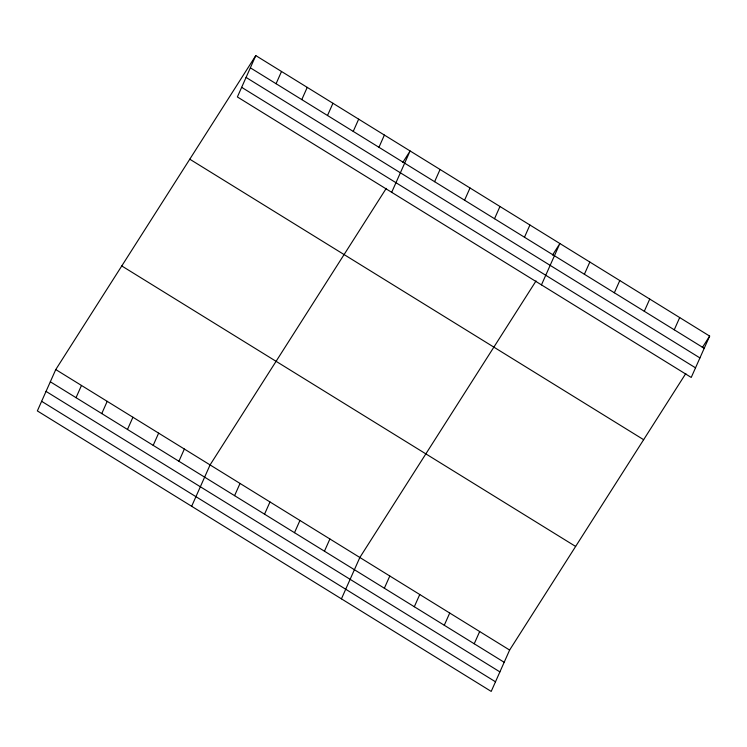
<?xml version="1.0" encoding="UTF-8"?>
<svg xmlns="http://www.w3.org/2000/svg" width="747" height="747" viewBox="0 0 747 747"><rect width="100%" height="100%" fill="white"/><g stroke="black" fill="none" stroke-linecap="round" stroke-linejoin="round"><path stroke-width="1.12" d="M255.791 55.586L237.378 96.951L691.236 377.44L709.65 336.085L255.791 55.586L55.764 369.56L37.35 410.915L491.209 691.414L509.622 650.049L685.811 373.5M76.035 397.684L81.479 385.452M101.76 413.577L107.204 401.344M276.073 83.711L281.516 71.488M127.476 429.469L132.919 417.246M301.788 99.603L307.232 87.38M153.191 445.361L158.635 433.139M327.503 115.505L332.947 103.273M178.916 461.254L184.36 449.031M353.228 131.397L358.672 119.165M191.662 506.279L210.075 464.923L386.264 188.375M378.944 147.29L384.388 135.067M234.586 495.663L240.03 483.44M391.689 192.315L410.103 150.959L402.773 162.472M264.541 514.179L269.984 501.956M434.614 181.698L440.058 169.476M294.495 532.695L299.939 520.463M464.569 200.205L470.012 187.983M324.45 551.202L329.894 538.979M494.523 218.722L499.967 206.499M341.435 598.842L359.849 557.486L536.038 280.937M524.478 237.238L529.922 225.006M384.36 588.225L389.803 576.002M541.463 284.878L559.876 243.522L552.547 255.035M414.314 606.741L419.758 594.519M584.387 274.261L589.831 262.038M444.269 625.258L449.713 613.026M614.342 292.768L619.786 280.545M474.224 643.765L479.667 631.542M644.297 311.284L649.741 299.061M674.252 329.8L679.695 317.568M702.32 347.598L709.65 336.085M250.348 67.818L704.206 348.307M246.071 77.427L699.93 357.925M241.664 87.334L695.513 367.823M189.785 159.204L643.643 439.694M121.77 265.951L575.629 546.44M55.764 369.56L509.622 650.049M50.32 381.782L504.178 662.281M46.043 391.4L499.892 671.889M41.627 401.307L495.485 681.796"/></g></svg>
